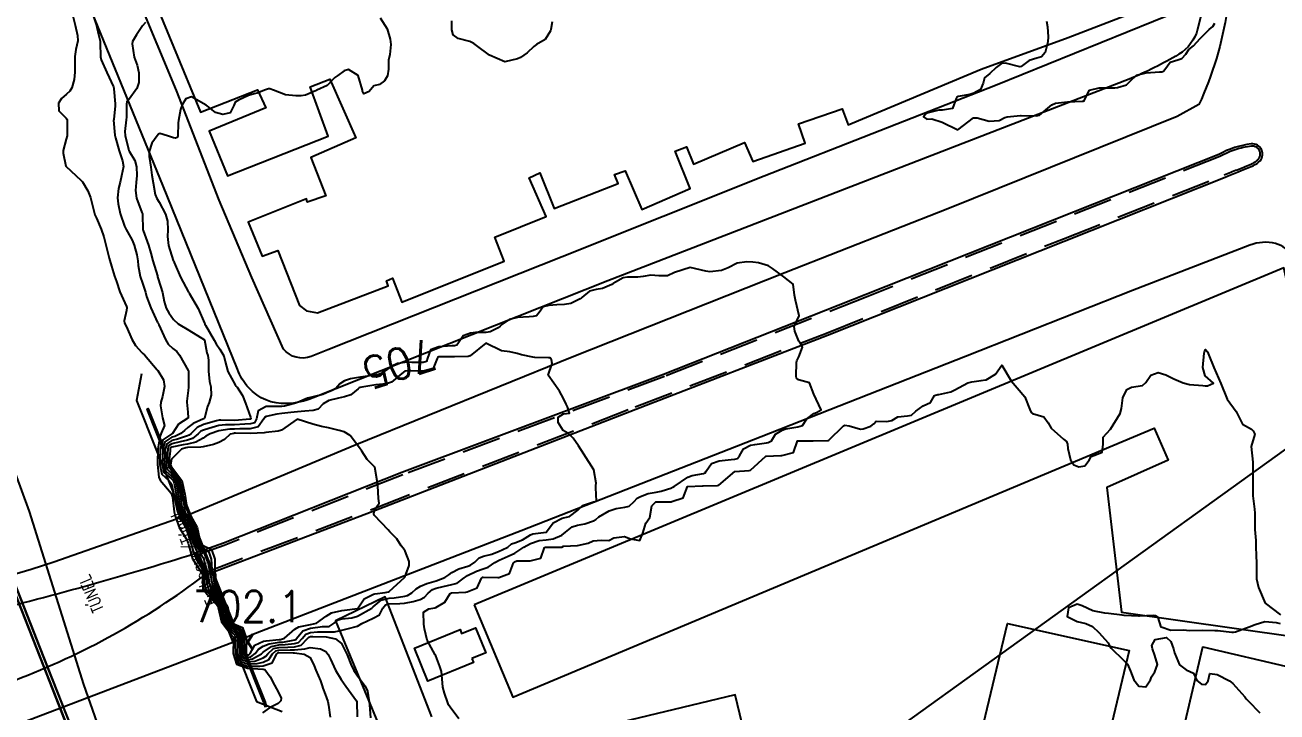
# Model space of a CAD drawing. Header units: metres. Extents: x 298520 to 308411, y 7433745 to 7450750.
# Drawn here: x 307582.1 to 307742.2, y 7434653.8 to 7434741.6 of the extents above; entities that cross this region are included whole.
import ezdxf
from ezdxf.enums import TextEntityAlignment as Align

# ---------------------------------------------------------------- set-up
doc = ezdxf.new("R2010")
doc.units = ezdxf.units.M
doc.header["$LTSCALE"] = 10
doc.linetypes.add('CONTINUO', pattern=[0])
doc.linetypes.add('DASHED', pattern=[0.75, 0.5, -0.25])
for name, color, linetype in [('Area Verde e Lazer', 94, 'Continuous'), ('BASE', 45, 'Continuous'), ('Canteiro', 45, 'DASHED'), ('Cotas', 45, 'Continuous'), ('Curvas de Nivel 1m', 11, 'Continuous'), ('Curvas de Nivel 5m', 15, 'Continuous'), ('Edificações', 30, 'Continuous'), ('ENVELOPAMENTO', 45, 'CONTINUO'), ('Linha Férrea', 251, 'TRACKS'), ('MURO', 30, 'Continuous'), ('Pontes e viadutos', 190, 'Continuous'), ('Pontos Cotados', 45, 'Continuous'), ('TEXTO', 45, 'Continuous'), ('Vias Primárias', 230, 'Continuous')]:
    doc.layers.add(name, color=color, linetype=linetype)
doc.styles.add('ROMANS', font='romans', dxfattribs={"height": 0.2})
doc.styles.add('Style-STANDARD', font='STANDARD.shx')
doc.linetypes.add('TRACKS', pattern='A,0.15,[130,ltypeshp.shx,S=0.25,R=0,X=0,Y=0],0.15', length=0.3)

# ---------------------------------------------------------------- blocks, each defined once
blk = doc.blocks.new('ELVTXT_72')
at = {"layer": 'Pontos Cotados', "linetype": 'Continuous', "style": 'Style-STANDARD'}
for s, height, p in [('702.1', 4, (0, 4)), ('x', 3, (0, 0))]:
    blk.add_text(s, height=height, dxfattribs=at).set_placement(p, align=Align.MIDDLE_CENTER)

msp = doc.modelspace()

# ---------------------------------------------------------------- linework, layer by layer
at = {"layer": 'Area Verde e Lazer'}
msp.add_lwpolyline([(307655.02, 7434651.68), (307662.31, 7434622.52), (307680.09, 7434626.36), (307672.93, 7434655.99)], close=True, dxfattribs=at)
at = {"layer": 'BASE', "linetype": 'CONTINUO'}
for points in [[(307589.87, 7434646.06, 710), (307589.85, 7434645.99, 709.34), (307584.08, 7434660.68, 709.67), (307574.81, 7434684.17, 709.72)], [(307575.24, 7434684.29, 710.03), (307575.25, 7434684.31, 709.72), (307584.5, 7434660.86, 709.66), (307590.3, 7434646.17, 709.34)], [(307612.87, 7434655.05, 709.4), (307612.74, 7434655.26, 709.42)]]:
    msp.add_polyline3d(points, dxfattribs=at)
msp.add_polyline3d([(307589.87, 7434646.06, 710), (307590.26, 7434646.22, 710), (307584.5, 7434660.83, 710.01), (307575.24, 7434684.29, 710.03), (307574.83, 7434684.16, 710.03), (307584.1, 7434660.67, 710.01)], close=True, dxfattribs=at)
at = {"layer": 'Canteiro'}
msp.add_lwpolyline([(307734.91, 7434724.76), (307689.67, 7434706.8), (307663.87, 7434696.65), (307630.41, 7434684.1), (307607.59, 7434675.09), (307604.33, 7434673.9), (307605.26, 7434671.68), (307626.63, 7434679.76), (307660.14, 7434692.78), (307684.6, 7434702.2), (307714.89, 7434714.25), (307735.45, 7434722.42, 0.001936), (307738.77, 7434723.75, 0.074487), (307739.69, 7434724.3, 0.751085), (307738.94, 7434726.08, 0.098607)], format="xyb", close=True, dxfattribs=at)
at = {"layer": 'Curvas de Nivel 1m', "flags": 128}
for points, elevation in [([(307588.19, 7434742.9), (307588.54, 7434741.54), (307588.84, 7434740.22), (307588.86, 7434739.54), (307588.62, 7434738.42), (307588.5, 7434737.54), (307588.5, 7434736.51), (307588.48, 7434735.54), (307588.39, 7434734.6), (307588.12, 7434733.54), (307587.87, 7434733.1), (307587.42, 7434732.72), (307586.79, 7434732.19), (307586.42, 7434731.56), (307586.44, 7434730.6), (307587.39, 7434729.65), (307587.47, 7434729.55), (307587.49, 7434729.45), (307587.51, 7434727.55), (307587.49, 7434727.42), (307587.36, 7434726.97), (307587.01, 7434725.55), (307586.99, 7434725.21), (307587.32, 7434723.55), (307589.3, 7434721.7), (307589.45, 7434721.53), (307590.16, 7434720.39), (307590.5, 7434719.51), (307590.93, 7434717.82), (307590.99, 7434717.5), (307591.04, 7434717.3), (307591.24, 7434716.88), (307591.84, 7434715.49), (307592.18, 7434714.52), (307592.44, 7434713.49), (307592.87, 7434711.79), (307592.96, 7434711.48), (307593.17, 7434710.74), (307593.57, 7434709.48), (307593.8, 7434708.81), (307594.25, 7434707.47), (307595.1, 7434705.6), (307595.14, 7434705.49), (307595.15, 7434705.46), (307595.1, 7434705.08), (307594.79, 7434703.75), (307594.84, 7434703.46), (307595.08, 7434702.99), (307595.78, 7434701.45), (307596.23, 7434700.63), (307597.04, 7434699.72), (307597.19, 7434699.59), (307597.39, 7434699.43), (307599, 7434697.53), (307599.09, 7434697.41), (307599.83, 7434696.23), (307599.97, 7434695.4), (307599.7, 7434694.12), (307599.49, 7434693.4), (307599.43, 7434692.93), (307599.69, 7434691.4), (307599.95, 7434690.42), (307599.54, 7434689.4), (307599.35, 7434688.96), (307599.11, 7434687.41), (307599.07, 7434685.61), (307599.06, 7434685.41), (307599.23, 7434683.79), (307599.42, 7434683.4), (307600.82, 7434681.77), (307600.94, 7434681.38), (307600.96, 7434681.23), (307601.19, 7434679.38), (307601.31, 7434678.85), (307601.85, 7434677.37), (307602.75, 7434675.87), (307602.97, 7434675.36), (307603.06, 7434675.04), (307603.54, 7434673.35), (307604.7, 7434671.64), (307604.8, 7434671.34), (307604.85, 7434669.51), (307604.92, 7434669.34), (307606.65, 7434667.5), (307606.78, 7434667.31), (307606.82, 7434667.13), (307607.24, 7434665.3), (307608.61, 7434663.54), (307608.73, 7434663.42), (307608.78, 7434663.29), (307608.77, 7434663.11), (307608.74, 7434661.29), (307609.18, 7434659.9), (307610.55, 7434659.39), (307612.54, 7434659.26), (307612.55, 7434659.26), (307612.78, 7434659.24), (307613.46, 7434658.31), (307614.03, 7434657.22), (307614.51, 7434656.28), (307614.86, 7434655.57), (307614.83, 7434655.22), (307614.5, 7434654.88), (307613.38, 7434654.34), (307612.49, 7434653.67)], 709), ([(307590.84, 7434742.8), (307591.27, 7434741.5), (307591.32, 7434741.29), (307591.52, 7434740.34), (307591.71, 7434739.5), (307591.74, 7434739.27), (307591.77, 7434737.5), (307591.86, 7434737.12), (307592.58, 7434735.49), (307593.44, 7434733.65), (307593.49, 7434733.48), (307593.49, 7434733.42), (307593.66, 7434731.48), (307593.66, 7434731.23), (307593.46, 7434729.48), (307593.45, 7434729.42), (307593.62, 7434727.48), (307593.67, 7434727.17), (307594.15, 7434725.47), (307594.6, 7434724.2), (307594.71, 7434723.47), (307594.47, 7434722.3), (307594.27, 7434721.47), (307594.09, 7434720.67), (307593.96, 7434719.47), (307594.01, 7434718.73), (307594.29, 7434717.47), (307594.85, 7434715.85), (307595.04, 7434715.46), (307595.22, 7434715.15), (307595.82, 7434714.06), (307596.06, 7434713.45), (307596.41, 7434712.22), (307596.53, 7434711.44), (307596.58, 7434710.86), (307596.85, 7434709.43), (307597.14, 7434708.58), (307597.51, 7434707.43), (307597.67, 7434706.88), (307598.19, 7434705.42), (307599.08, 7434703.55), (307599.13, 7434703.46), (307599.17, 7434703.41), (307599.24, 7434703.25), (307600.07, 7434701.39), (307600.44, 7434700.79), (307601.04, 7434700.24), (307601.53, 7434699.86), (307601.87, 7434699.37), (307603, 7434697.41), (307603.02, 7434697.36), (307603.03, 7434697.33), (307603.03, 7434695.36), (307603.03, 7434695.31), (307602.98, 7434694.88), (307602.82, 7434693.51), (307602.81, 7434693.36), (307602.94, 7434692.11), (307602.99, 7434691.36), (307602.96, 7434691.33), (307602.93, 7434691.32), (307601.74, 7434690.55), (307600.98, 7434689.38), (307600.94, 7434689.35), (307600.91, 7434689.34), (307599.75, 7434688.55), (307599.42, 7434687.4), (307599.37, 7434685.91), (307599.35, 7434685.4), (307599.62, 7434684.17), (307600.49, 7434683.39), (307600.84, 7434682.94), (307601.2, 7434681.38), (307601.26, 7434680.93), (307601.6, 7434679.37), (307602.51, 7434677.62), (307602.67, 7434677.36), (307602.76, 7434677.09), (307603.31, 7434675.35), (307603.59, 7434674.49), (307604.02, 7434673.35), (307604.71, 7434672.19), (307605, 7434671.34), (307605.13, 7434669.78), (307605.3, 7434669.33), (307606.65, 7434667.78), (307606.98, 7434667.31), (307607.08, 7434666.86), (307607.44, 7434665.3), (307608.61, 7434663.9), (307608.93, 7434663.61), (307609.04, 7434663.28), (307609.04, 7434662.84), (307609.02, 7434661.28), (307609.39, 7434660.1), (307610.56, 7434659.67), (307612.14, 7434659.66), (307612.56, 7434659.68), (307613.72, 7434660.07), (307614.32, 7434661.22), (307614.44, 7434661.36), (307614.58, 7434661.39), (307616.4, 7434661.37), (307616.58, 7434661.36), (307617.83, 7434661.18), (307618.57, 7434660.76), (307619.08, 7434659.68), (307619.31, 7434659.16), (307619.9, 7434657.78), (307620.13, 7434657.15), (307620.22, 7434656.85), (307620.51, 7434656.07), (307620.85, 7434655.14), (307620.94, 7434654.69), (307621.14, 7434653.13)], 708), ([(307597.54, 7434741.89), (307597.15, 7434741.44), (307596.37, 7434740.29), (307595.85, 7434739.46), (307595.8, 7434739.17), (307596.08, 7434737.45), (307596.45, 7434736.43), (307596.68, 7434735.44), (307596.66, 7434734.22), (307596.43, 7434733.45), (307595.42, 7434732.09), (307595.15, 7434731.73), (307595.09, 7434731.46), (307595.09, 7434729.77), (307595.07, 7434729.46), (307594.89, 7434727.95), (307594.92, 7434727.46), (307595.35, 7434725.69), (307595.4, 7434725.52), (307595.44, 7434725.46), (307596.16, 7434724.27), (307596.37, 7434723.44), (307596.41, 7434722.34), (307596.34, 7434721.44), (307596.25, 7434720.41), (307596.39, 7434719.44), (307597.06, 7434717.62), (307597.13, 7434717.43), (307597.14, 7434717.33), (307597.19, 7434715.43), (307597.19, 7434715.4), (307597.22, 7434715.33), (307597.9, 7434713.42), (307598.19, 7434712.42), (307598.47, 7434711.42), (307599.04, 7434709.53), (307599.07, 7434709.41), (307599.15, 7434709.15), (307599.71, 7434707.4), (307599.93, 7434706.22), (307600.18, 7434705.39), (307600.52, 7434704.81), (307601.09, 7434703.96), (307601.72, 7434703.37), (307603.07, 7434702.59), (307605.05, 7434701.34), (307605.38, 7434699.68), (307605.48, 7434699.33), (307605.59, 7434698.76), (307605.58, 7434697.33), (307605.7, 7434696.04), (307605.87, 7434695.33), (307605.94, 7434694.29), (307605.68, 7434693.33), (307605.47, 7434692.81), (307605.08, 7434691.34), (307604.93, 7434691.26), (307603.61, 7434690.66), (307602.92, 7434690.16), (307602.51, 7434689.77), (307602.03, 7434689.37), (307601.27, 7434689.01), (307600.91, 7434688.9), (307599.99, 7434688.3), (307599.74, 7434687.4), (307599.69, 7434686.21), (307599.64, 7434685.4), (307599.86, 7434684.4), (307600.85, 7434683.6), (307601.06, 7434683.38), (307601.17, 7434683.05), (307601.47, 7434681.37), (307601.56, 7434680.62), (307601.85, 7434679.37), (307602.77, 7434677.76), (307603.01, 7434677.36), (307603.12, 7434677), (307603.6, 7434675.35), (307604.29, 7434673.79), (307604.5, 7434673.34), (307604.72, 7434672.89), (307605.25, 7434671.33), (307605.4, 7434670.05), (307605.64, 7434669.33), (307606.65, 7434668.06), (307607.18, 7434667.3), (307607.34, 7434666.6), (307607.64, 7434665.3), (307608.61, 7434664.22), (307609.14, 7434663.81), (307609.31, 7434663.28), (307609.31, 7434662.56), (307609.29, 7434661.28), (307609.6, 7434660.31), (307610.56, 7434659.95), (307611.8, 7434660.01), (307612.56, 7434660.16), (307613.31, 7434660.49), (307613.78, 7434661.23), (307614.18, 7434661.63), (307614.58, 7434661.71), (307616.04, 7434661.73), (307616.58, 7434661.74), (307617.88, 7434661.88), (307618.59, 7434662.05), (307619.88, 7434661.86), (307620.58, 7434661.54), (307620.89, 7434661.14), (307621.17, 7434660.53), (307621.83, 7434659.13), (307622.54, 7434657.95), (307623.13, 7434657.11), (307624.5, 7434655.24), (307624.55, 7434655.15), (307624.56, 7434655.1), (307624.58, 7434653.19)], 707), ([(307627.55, 7434742.49), (307628.43, 7434741.06), (307628.82, 7434739.76), (307628.9, 7434739.06), (307628.77, 7434737.78), (307628.6, 7434737.06), (307628.61, 7434735.92), (307628.45, 7434735.06), (307628.08, 7434734.44), (307627.45, 7434733.96), (307626.74, 7434733.78), (307626.13, 7434733.09), (307625.43, 7434732.77), (307625.29, 7434733.1), (307625.27, 7434733.26), (307624.71, 7434735.11), (307623.47, 7434735.87), (307622.91, 7434735.69), (307622.13, 7434735.13), (307621.73, 7434734.87), (307621.45, 7434734.54), (307620.74, 7434733.85), (307619.43, 7434733.25), (307619.37, 7434733.23), (307619.25, 7434733.17), (307618, 7434732.61), (307617.43, 7434732.53), (307616.74, 7434732.51), (307615.43, 7434732.63), (307613.87, 7434733.24), (307613.44, 7434733.41), (307613.26, 7434733.41), (307612.74, 7434733.25), (307611.82, 7434732.86), (307611.43, 7434732.77), (307610.69, 7434732.54), (307609.42, 7434731.97), (307609, 7434731.71), (307608.82, 7434731.3), (307608.35, 7434730.36), (307607.4, 7434730.13), (307606.47, 7434730.39), (307605.41, 7434731.22), (307605.29, 7434731.34), (307603.42, 7434732.37), (307602.67, 7434732.12), (307602.22, 7434731.37), (307602, 7434730.78), (307601.73, 7434729.38), (307601.71, 7434729.05), (307601.64, 7434727.38), (307601.56, 7434727.18), (307601.36, 7434727.11), (307601.12, 7434727.15), (307600.34, 7434727.4), (307599.37, 7434727.7), (307599.17, 7434727.61), (307599.01, 7434727.41), (307598.33, 7434726.45), (307597.99, 7434725.42), (307597.99, 7434724.77), (307598.2, 7434723.42), (307598.35, 7434722.38), (307598.5, 7434721.42), (307598.78, 7434719.91), (307598.97, 7434719.41), (307599.27, 7434718.95), (307600.1, 7434717.4), (307600.33, 7434716.49), (307600.37, 7434715.39), (307600.35, 7434714.53), (307600.48, 7434713.39), (307601.08, 7434711.47), (307601.11, 7434711.38), (307601.13, 7434711.34), (307601.17, 7434711.23), (307602.02, 7434709.37), (307603.03, 7434707.45), (307603.09, 7434707.36), (307603.12, 7434707.31), (307604.28, 7434705.35), (307605.08, 7434703.48), (307605.12, 7434703.38), (307605.13, 7434703.34), (307605.19, 7434703.23), (307606.32, 7434701.32), (307606.58, 7434700.85), (307607.04, 7434700.16), (307607.54, 7434699.3), (307607.73, 7434698.59), (307608.05, 7434697.3), (307608.99, 7434695.61), (307609.13, 7434695.43), (307609.25, 7434695.29), (307609.92, 7434694.23), (307610.3, 7434693.27), (307610.94, 7434691.47), (307610.99, 7434691.26), (307610.97, 7434691.22), (307610.93, 7434691.21), (307610.88, 7434691.21), (307608.93, 7434691.02), (307607.14, 7434691.1), (307606.93, 7434691.09), (307606.62, 7434691), (307604.92, 7434690.52), (307604.13, 7434690.14), (307603.35, 7434689.36), (307603.11, 7434689.16), (307602.91, 7434689.08), (307601.61, 7434688.66), (307600.9, 7434688.47), (307600.24, 7434688.04), (307600.05, 7434687.39), (307600, 7434686.52), (307599.91, 7434685.39), (307600.08, 7434684.62), (307600.85, 7434683.92), (307601.34, 7434683.38), (307601.55, 7434682.66), (307601.74, 7434681.37), (307601.87, 7434680.3), (307602.09, 7434679.37), (307602.78, 7434678.18), (307603.28, 7434677.35), (307603.49, 7434676.62), (307603.86, 7434675.35), (307604.73, 7434673.76), (307604.91, 7434673.53), (307604.97, 7434673.34), (307605.04, 7434673.01), (307605.54, 7434671.33), (307605.68, 7434670.32), (307605.95, 7434669.32), (307606.66, 7434668.35), (307607.39, 7434667.3), (307607.61, 7434666.33), (307607.85, 7434665.3), (307608.62, 7434664.51), (307609.34, 7434664.01), (307609.58, 7434663.28), (307609.58, 7434662.29), (307609.57, 7434661.28), (307609.81, 7434660.51), (307610.56, 7434660.23), (307611.5, 7434660.31), (307612.57, 7434660.71), (307612.9, 7434660.91), (307613.17, 7434661.23), (307613.91, 7434661.9), (307614.59, 7434662.04), (307615.71, 7434662.08), (307616.59, 7434662.13), (307617.44, 7434662.33), (307618.24, 7434663.17), (307618.41, 7434663.37), (307618.61, 7434663.44), (307618.91, 7434663.46), (307620.61, 7434663.41), (307621.83, 7434663.13), (307622.59, 7434662.54), (307623.29, 7434661.11), (307623.77, 7434659.89), (307624.17, 7434659.1), (307624.54, 7434658.55), (307625.61, 7434657.08), (307625.89, 7434656.46), (307626.13, 7434655.08), (307626.15, 7434654.73), (307626.3, 7434653.07)], 706), ([(307649.54, 7434741.99), (307649.35, 7434740.99), (307649.3, 7434740.81), (307648.61, 7434739.73), (307647.52, 7434739.08), (307647.18, 7434738.84), (307646.34, 7434738.01), (307645.49, 7434737.42), (307645.1, 7434737.25), (307643.48, 7434736.88), (307641.5, 7434737.71), (307639.83, 7434738.93), (307639.67, 7434739.08), (307639.52, 7434739.2), (307639.01, 7434739.45), (307637.52, 7434739.85), (307636.87, 7434740.3), (307636.71, 7434740.96), (307636.69, 7434742.11)], 706), ([(307637.58, 7434652.94), (307636.5, 7434654.43), (307636.27, 7434654.72), (307636.18, 7434654.95), (307635.77, 7434656.22), (307635.54, 7434656.96), (307635.47, 7434658.03), (307635.37, 7434658.97), (307635.18, 7434659.59), (307634.64, 7434660.98), (307634.57, 7434661.09), (307633.54, 7434662.99), (307633.19, 7434664.42), (307633.12, 7434665), (307633.06, 7434666.57), (307633.77, 7434666.99), (307634.51, 7434667.12), (307634.65, 7434667.15), (307635.81, 7434667.81), (307636.47, 7434668.95), (307636.67, 7434669.01), (307638.49, 7434669.12), (307638.67, 7434669.13), (307639.95, 7434669.64), (307640.49, 7434670.91), (307640.6, 7434671.01), (307640.69, 7434671.03), (307642.58, 7434671), (307642.69, 7434670.99), (307644.08, 7434671.48), (307644.56, 7434672.86), (307644.65, 7434672.94), (307644.72, 7434672.98), (307644.99, 7434673.12), (307646.73, 7434673.13), (307648.08, 7434673.47), (307648.56, 7434674.81), (307648.69, 7434674.87), (307648.74, 7434674.87), (307650.69, 7434674.84), (307650.74, 7434674.86), (307650.95, 7434674.99), (307652.75, 7434675.07), (307654.14, 7434675.36), (307654.75, 7434675.67), (307655.79, 7434675.77), (307656.75, 7434675.69), (307657.4, 7434676.06), (307658.76, 7434676.23), (307659.53, 7434675.91), (307660.75, 7434675.7), (307661.1, 7434676.66), (307661.51, 7434677.93), (307662.03, 7434678.65), (307662.28, 7434680.12), (307662.76, 7434680.64), (307662.79, 7434680.66), (307662.81, 7434680.66), (307664.77, 7434680.66), (307664.81, 7434680.67), (307666.28, 7434681.14), (307666.83, 7434682.59), (307668.73, 7434682.68), (307668.84, 7434682.68), (307670.67, 7434682.73), (307670.85, 7434682.77), (307672.86, 7434684.52), (307674.73, 7434684.64), (307674.86, 7434684.69), (307676.84, 7434686.47), (307676.87, 7434686.48), (307678.77, 7434686.57), (307678.88, 7434686.57), (307680.36, 7434686.97), (307680.89, 7434688.43), (307680.93, 7434688.45), (307682.91, 7434688.44), (307684.8, 7434688.49), (307684.91, 7434688.54), (307686.78, 7434690.35), (307686.87, 7434690.42), (307686.93, 7434690.43), (307687.5, 7434690.34), (307688.93, 7434689.92), (307689.3, 7434689.96), (307690.28, 7434690.32), (307690.64, 7434690.61), (307690.94, 7434690.94), (307692.32, 7434690.91), (307692.94, 7434691.05), (307693.71, 7434691.51), (307694.95, 7434691.64), (307695.47, 7434691.74), (307696.02, 7434692.24), (307696.97, 7434692.93), (307697.88, 7434693.32), (307698.42, 7434694.22), (307698.85, 7434694.34), (307698.98, 7434694.36), (307700.5, 7434694.68), (307700.99, 7434694.94), (307702.66, 7434695.83), (307703, 7434695.92), (307703.2, 7434695.96), (307704.36, 7434696.15), (307704.92, 7434696.22), (307705, 7434696.24), (307706.2, 7434696.94), (307707.03, 7434698.11), (307708.21, 7434696.1), (307708.99, 7434695.23), (307709.95, 7434694.08), (307710.61, 7434692.43), (307710.78, 7434692.07), (307710.95, 7434691.93), (307712.39, 7434691.49), (307712.94, 7434690.76), (307713.34, 7434690.04), (307714.92, 7434688.66), (307715.27, 7434688.37), (307715.4, 7434688.01), (307715.45, 7434687.47), (307715.78, 7434686.01), (307716.24, 7434685.37), (307716.87, 7434685.12), (307717.62, 7434685.24), (307718.18, 7434685.98), (307718.42, 7434686.44), (307718.89, 7434686.62), (307719.86, 7434687), (307719.96, 7434687.96), (307719.97, 7434688.91), (307720.93, 7434689.95), (307722.15, 7434691.93), (307722.31, 7434692.58), (307722.47, 7434693.93), (307722.99, 7434695.01), (307723.6, 7434695.31), (307725, 7434695.49), (307725.44, 7434695.89), (307726.06, 7434696.84), (307727.02, 7434697.18), (307728, 7434696.88), (307729.01, 7434696.37), (307730.21, 7434695.84), (307731, 7434695.63), (307732.72, 7434695.52), (307733, 7434695.48), (307733.33, 7434695.46), (307734.09, 7434695.79), (307733.02, 7434696.75), (307732.72, 7434697.8), (307732.87, 7434699.62), (307732.91, 7434699.8), (307733.06, 7434700.13), (307733.31, 7434699.8), (307733.47, 7434699.38), (307734.14, 7434697.79), (307735, 7434695.78), (307735.83, 7434693.77), (307736.96, 7434692.18), (307737.21, 7434691.76), (307737.78, 7434690.58), (307738.93, 7434689.91), (307739.14, 7434689.73), (307739.36, 7434689.29), (307738.91, 7434687.73), (307739.12, 7434685.73), (307739.13, 7434685.48), (307739.13, 7434683.73), (307739.13, 7434683.46), (307739.12, 7434681.73), (307739.13, 7434681.42), (307739.31, 7434679.72), (307739.35, 7434679.18), (307739.36, 7434677.72), (307739.38, 7434677.13), (307739.48, 7434675.72), (307739.51, 7434674.97), (307739.52, 7434673.72), (307739.56, 7434672.9), (307739.58, 7434671.72), (307739.6, 7434670.83), (307739.83, 7434669.72), (307740.67, 7434667.71), (307742.65, 7434666.2)], 706), ([(307742.64, 7434665.08), (307742.13, 7434665.18), (307740.64, 7434665.32), (307739.43, 7434664.92), (307738.63, 7434664.62), (307736.88, 7434664.01), (307736.62, 7434663.96), (307736.41, 7434663.97), (307734.63, 7434664.16), (307734.24, 7434664.17), (307732.63, 7434664.2), (307730.97, 7434664.17), (307730.63, 7434664.2), (307730.22, 7434664.25), (307728.63, 7434664.2), (307727.4, 7434664.64), (307726.99, 7434665.87), (307726.65, 7434666.09), (307726.42, 7434666.11), (307724.64, 7434666.04), (307724.51, 7434666.04), (307722.65, 7434666.12), (307722.42, 7434666.15), (307720.65, 7434666.4), (307720.17, 7434666.43), (307718.65, 7434666.72), (307717.29, 7434667.35), (307716.67, 7434667.56), (307715.56, 7434667.11), (307715.38, 7434666.01), (307716.64, 7434665.35), (307717.77, 7434665.12), (307718.63, 7434664.7), (307719.42, 7434663.96), (307720.61, 7434662.65), (307720.84, 7434662.18), (307721, 7434661.94), (307722.58, 7434660.44), (307723.1, 7434659.91), (307723.46, 7434659.01), (307723.9, 7434657.91), (307724.54, 7434657.1), (307725.41, 7434657.02), (307726.01, 7434657.89), (307726.15, 7434658.29), (307726.56, 7434658.95), (307726.91, 7434659.87), (307726.59, 7434661), (307726.27, 7434661.88), (307726.2, 7434662.29), (307726.61, 7434663.06), (307728.06, 7434663.3), (307728.61, 7434662.81), (307728.95, 7434661.85), (307729.1, 7434661.34), (307729.72, 7434659.84), (307730.57, 7434659.2), (307731.52, 7434658.77), (307731.93, 7434657.81), (307732.55, 7434657.34), (307733.05, 7434657.29), (307733.42, 7434657.79), (307733.63, 7434658.72), (307734.56, 7434658.58), (307736.13, 7434657.76), (307736.55, 7434657.45), (307738.08, 7434655.74), (307738.27, 7434655.48), (307738.52, 7434655.22), (307740.01, 7434653.71)], 706)]:
    msp.add_lwpolyline(points, dxfattribs=dict(at, elevation=elevation))
for points, elevation in [([(307645.62, 7434699.43), (307645.04, 7434699.61), (307644.1, 7434699.81), (307643.04, 7434699.95), (307641.05, 7434700.9), (307639.04, 7434699.28), (307638.77, 7434699.2), (307637.03, 7434699.16), (307635.25, 7434699.19), (307635.03, 7434699.18), (307634.89, 7434699.13), (307634.83, 7434698.98), (307634.3, 7434697.7), (307633.01, 7434697.35), (307632.65, 7434697.36), (307631.01, 7434697.4), (307630.69, 7434697.34), (307630.3, 7434697.03), (307628.99, 7434695.95), (307628.32, 7434695.73), (307626.99, 7434695.61), (307625.18, 7434695.29), (307624.98, 7434695.26), (307624.86, 7434695.23), (307624.71, 7434695.1), (307623.79, 7434694.3), (307622.97, 7434694.05), (307622.19, 7434693.91), (307620.97, 7434693.59), (307620.26, 7434693.15), (307619.61, 7434692.5), (307618.95, 7434692.31), (307617.89, 7434692.24), (307616.95, 7434692.16), (307616.1, 7434692.05), (307614.94, 7434691.92), (307614.32, 7434691.85), (307612.94, 7434691.56), (307612.74, 7434691.44), (307612.66, 7434691.24), (307611.93, 7434690.24), (307610.92, 7434689.99), (307609.6, 7434689.96), (307608.92, 7434689.94), (307608.3, 7434689.92), (307606.92, 7434689.73), (307605.78, 7434689.33), (307605.23, 7434689.02), (307604.9, 7434688.79), (307603.97, 7434688.27), (307602.89, 7434688.03), (307602.32, 7434687.93), (307600.89, 7434687.64), (307600.73, 7434687.54), (307600.68, 7434687.38), (307600.66, 7434687.17), (307600.45, 7434685.39), (307600.52, 7434685.04), (307600.86, 7434684.68), (307601.89, 7434683.37), (307602.24, 7434681.95), (307602.3, 7434681.37), (307602.5, 7434679.66), (307602.57, 7434679.36), (307602.79, 7434679), (307603.83, 7434677.35), (307604.18, 7434675.92), (307604.33, 7434675.34), (307604.74, 7434674.81), (307605.61, 7434674.21), (307605.9, 7434673.32), (307606, 7434672.02), (307606.15, 7434671.32), (307606.22, 7434670.85), (307606.44, 7434669.31), (307606.67, 7434668.93), (307607.79, 7434667.3), (307608.13, 7434665.79), (307608.25, 7434665.29), (307608.62, 7434664.98), (307609.74, 7434664.4), (307610.11, 7434663.27), (307610.12, 7434661.73), (307610.12, 7434661.27), (307610.23, 7434660.92), (307610.57, 7434660.8), (307610.98, 7434660.84), (307611.54, 7434661.25), (307611.99, 7434661.84), (307612.59, 7434662.22), (307613.32, 7434662.51), (307614.6, 7434662.7), (307615.07, 7434662.74), (307616.6, 7434663.02), (307616.73, 7434663.06), (307616.85, 7434663.19), (307617.64, 7434664.15), (307618.62, 7434664.49), (307620.17, 7434664.7), (307620.62, 7434664.71), (307621.02, 7434664.73), (307621.65, 7434665.13), (307622.18, 7434665.57), (307622.63, 7434665.71), (307623.9, 7434665.84), (307624.63, 7434666.05), (307626.46, 7434667.07), (307626.57, 7434667.15), (307626.65, 7434667.23), (307627.65, 7434668.07), (307628.66, 7434668.32), (307629.33, 7434668.38), (307630.67, 7434668.58), (307631.01, 7434668.67), (307631.56, 7434669.01), (307632.15, 7434669.53), (307632.68, 7434669.86), (307633.48, 7434670.2), (307634.69, 7434670.55), (307635.8, 7434670.96), (307636.33, 7434671.32), (307636.7, 7434671.6), (307637.58, 7434672.07), (307638.72, 7434672.43), (307639.08, 7434672.56), (307639.62, 7434672.92), (307640.17, 7434673.48), (307640.73, 7434673.71), (307641.79, 7434673.95), (307642.74, 7434674.35), (307643.11, 7434674.51), (307643.86, 7434674.87), (307644.34, 7434675.27), (307644.75, 7434675.43), (307645.71, 7434675.8), (307646.76, 7434676.43), (307647.04, 7434676.54), (307648.76, 7434676.79), (307648.78, 7434676.79), (307648.8, 7434676.81), (307649.63, 7434677.95), (307650.79, 7434678.56), (307650.97, 7434678.6), (307651.73, 7434678.78), (307652.8, 7434679.6), (307653.39, 7434680.17), (307654.81, 7434680.63), (307655.18, 7434680.73), (307655.12, 7434682.45), (307655.11, 7434682.74), (307655.14, 7434683.03), (307654.86, 7434684.74), (307653.57, 7434686.75), (307652.9, 7434687.79), (307652.21, 7434688.77), (307651.54, 7434689.4), (307650.92, 7434689.75), (307650.3, 7434690.8), (307650.29, 7434691.45), (307650.95, 7434691.89), (307651.75, 7434691.98), (307651.48, 7434692.78), (307651.3, 7434693.12), (307650.97, 7434693.84), (307650.45, 7434694.8), (307649, 7434696.81), (307649.51, 7434698.32), (307649.42, 7434698.81), (307649.25, 7434699.03), (307649.04, 7434699.06), (307647.29, 7434699.08), (307647.04, 7434699.12)], 704), ([(307623.68, 7434689.11), (307622.92, 7434689.57), (307622.28, 7434689.76), (307620.92, 7434690.09), (307620.03, 7434690.26), (307618.93, 7434690.56), (307616.93, 7434691.19), (307614.92, 7434689.82), (307614.47, 7434689.67), (307612.92, 7434689.49), (307612.69, 7434689.47), (307610.91, 7434689.38), (307609.03, 7434689.4), (307608.91, 7434689.4), (307608.81, 7434689.39), (307608.36, 7434689.3), (307607.61, 7434688.6), (307606.9, 7434688.22), (307606.24, 7434687.97), (307604.89, 7434687.69), (307604.58, 7434687.65), (307602.89, 7434687.57), (307602.7, 7434687.55), (307602.14, 7434687.37), (307601.5, 7434686.75), (307600.87, 7434686.1), (307600.71, 7434685.38), (307600.74, 7434685.26), (307600.86, 7434685.12), (307602.16, 7434683.37), (307602.56, 7434681.62), (307602.58, 7434681.36), (307602.8, 7434679.94), (307602.94, 7434679.36), (307603.32, 7434678.82), (307604.12, 7434677.35), (307604.5, 7434675.59), (307604.56, 7434675.34), (307604.74, 7434675.14), (307605.97, 7434674.56), (307606.37, 7434673.32), (307606.4, 7434671.61), (307606.46, 7434671.31), (307606.49, 7434671.11), (307606.63, 7434669.31), (307606.67, 7434669.23), (307608, 7434667.3), (307608.4, 7434665.52), (307608.45, 7434665.29), (307608.62, 7434665.16), (307609.94, 7434664.6), (307610.38, 7434663.26), (307610.39, 7434661.44), (307610.39, 7434661.26), (307610.44, 7434661.13), (307610.57, 7434661.08), (307610.73, 7434661.1), (307610.92, 7434661.26), (307611.51, 7434662.33), (307612.6, 7434662.83), (307612.94, 7434662.89), (307614.6, 7434663.04), (307614.77, 7434663.05), (307615.29, 7434663.21), (307616.61, 7434664.36), (307617.13, 7434664.68), (307618.62, 7434664.99), (307619.4, 7434665.16), (307620.63, 7434666.03), (307621.3, 7434666.47), (307622.64, 7434666.75), (307622.97, 7434666.79), (307624.64, 7434667.04), (307624.73, 7434667.1), (307625.48, 7434668.27), (307626.67, 7434668.85), (307626.86, 7434668.88), (307628.17, 7434669.06), (307628.6, 7434669.13), (307628.67, 7434669.2), (307630.69, 7434671.02), (307631.22, 7434672.51), (307631.24, 7434673.01), (307630.74, 7434674.35), (307630.45, 7434674.74), (307630.22, 7434675.03), (307629.64, 7434675.92), (307628.76, 7434676.83), (307628.55, 7434677.05), (307626.79, 7434678.92), (307626.71, 7434679.07), (307626.8, 7434679.64), (307627.4, 7434680.47), (307627.31, 7434681.07), (307627.22, 7434682.68), (307627.21, 7434683.07), (307626.86, 7434685.07), (307625.86, 7434686.07), (307625.18, 7434687.1), (307624.89, 7434687.55)], 703)]:
    msp.add_lwpolyline(points, close=True, dxfattribs=dict(at, elevation=elevation))
at = {"layer": 'Curvas de Nivel 5m', "elevation": 705, "flags": 128}
msp.add_lwpolyline([(307712.73, 7434742.05), (307712.84, 7434741.34), (307712.93, 7434740.05), (307712.9, 7434739.42), (307712.54, 7434738.05), (307712.08, 7434737.49), (307711.5, 7434737.31), (307710.53, 7434737.05), (307709.49, 7434736.26), (307709.34, 7434736.24), (307707.49, 7434736.71), (307706.96, 7434736.65), (307706.31, 7434736.13), (307705.48, 7434735.39), (307704.82, 7434734.8), (307704.62, 7434734.15), (307704.28, 7434733.32), (307703.44, 7434732.84), (307702.91, 7434732.7), (307701.44, 7434732.42), (307701.27, 7434732.36), (307701.16, 7434732.19), (307700.73, 7434730.88), (307699.42, 7434730.7), (307698.96, 7434730.68), (307697.41, 7434730.3), (307697.29, 7434730.23), (307697, 7434729.83), (307697.41, 7434729.53), (307698.05, 7434729.58), (307699.4, 7434729.17), (307701.39, 7434728.19), (307703.41, 7434729.69), (307703.87, 7434729.69), (307705.4, 7434729.27), (307706.66, 7434729.37), (307707.41, 7434729.75), (307707.68, 7434729.84), (307709.41, 7434730.01), (307709.49, 7434730.01), (307711.41, 7434729.98), (307711.82, 7434730.06), (307713.43, 7434731.36), (307713.89, 7434731.57), (307715.43, 7434731.74), (307717.28, 7434731.84), (307717.43, 7434731.85), (307717.53, 7434731.89), (307717.58, 7434731.99), (307718.22, 7434733.22), (307719.46, 7434733.53), (307719.9, 7434733.53), (307721.46, 7434733.55), (307721.82, 7434733.58), (307722.94, 7434733.93), (307723.47, 7434734.42), (307724.24, 7434735.15), (307725.48, 7434735.46), (307727.18, 7434735.58), (307727.48, 7434735.6), (307727.69, 7434735.66), (307727.85, 7434735.87), (307728.55, 7434736.8), (307729.5, 7434737.11), (307730.05, 7434737.29), (307730.56, 7434737.84), (307730.92, 7434738.43), (307731.52, 7434738.92), (307732.39, 7434739.82), (307733.54, 7434740.99), (307733.99, 7434741.36), (307734.24, 7434741.79)], dxfattribs=at)
msp.add_lwpolyline([(307675.89, 7434711.2), (307675.18, 7434711.25), (307674.4, 7434711.29), (307673.18, 7434711.14), (307672.02, 7434710.54), (307671.17, 7434710.22), (307669.69, 7434710.05), (307669.17, 7434710.11), (307667.17, 7434710.59), (307665.17, 7434709.94), (307664.26, 7434709.53), (307663.16, 7434709.54), (307662.12, 7434709.61), (307661.16, 7434709.45), (307660.47, 7434709.37), (307659.16, 7434709.36), (307658.58, 7434709.27), (307657.61, 7434708.71), (307657.34, 7434708.52), (307657.15, 7434708.41), (307655.97, 7434707.9), (307655.14, 7434707.78), (307654.3, 7434707.58), (307653.31, 7434706.76), (307653.22, 7434706.66), (307653.12, 7434706.59), (307651.89, 7434706), (307651.11, 7434705.87), (307650.11, 7434705.8), (307649.11, 7434705.75), (307648.38, 7434705.55), (307647.88, 7434704.82), (307647.53, 7434704.4), (307647.1, 7434704.31), (307646.56, 7434704.3), (307645.1, 7434704.19), (307644.03, 7434703.94), (307643.09, 7434703.31), (307642.87, 7434703.1), (307642.63, 7434702.88), (307641.61, 7434702.36), (307641.07, 7434702.29), (307639.72, 7434702.27), (307639.07, 7434702.21), (307638.15, 7434701.85), (307637.56, 7434700.94), (307637.34, 7434700.65), (307637.05, 7434700.59), (307636.68, 7434700.58), (307635.05, 7434700.47), (307633.97, 7434700.06), (307633.6, 7434698.99), (307633.44, 7434698.58), (307633.02, 7434698.46), (307631.58, 7434698.46), (307631.02, 7434698.47), (307629.73, 7434698.33), (307629.02, 7434697.99), (307628.45, 7434697.61), (307627.66, 7434697.06), (307627.18, 7434696.89), (307627, 7434696.86), (307626.75, 7434696.82), (307625, 7434696.59), (307623.74, 7434696.36), (307622.99, 7434696.09), (307622.37, 7434695.74), (307621.84, 7434695.13), (307621.29, 7434694.83), (307620.98, 7434694.7), (307620.19, 7434694.37), (307618.97, 7434694.07), (307618.24, 7434693.91), (307616.96, 7434693.35), (307616.56, 7434693.2), (307615.31, 7434692.86), (307614.96, 7434692.83), (307613.35, 7434692.84), (307612.96, 7434692.82), (307611.91, 7434692.29), (307611.72, 7434691.25), (307611.45, 7434690.73), (307610.93, 7434690.6), (307610.22, 7434690.56), (307608.92, 7434690.48), (307607.74, 7434690.48), (307606.92, 7434690.4), (307605.61, 7434690.02), (307604.92, 7434689.81), (307604.6, 7434689.66), (307604.28, 7434689.35), (307603.53, 7434688.73), (307602.9, 7434688.53), (307601.96, 7434688.3), (307600.89, 7434688.05), (307600.48, 7434687.8), (307600.36, 7434687.39), (307600.33, 7434686.84), (307600.18, 7434685.39), (307600.3, 7434684.83), (307600.85, 7434684.28), (307601.62, 7434683.37), (307601.9, 7434682.3), (307602.02, 7434681.37), (307602.18, 7434679.99), (307602.33, 7434679.36), (307602.78, 7434678.6), (307603.55, 7434677.35), (307603.84, 7434676.26), (307604.09, 7434675.35), (307604.73, 7434674.36), (307605.26, 7434673.87), (307605.44, 7434673.33), (307605.56, 7434672.48), (307605.84, 7434671.32), (307605.95, 7434670.59), (307606.21, 7434669.32), (307606.66, 7434668.64), (307607.59, 7434667.3), (307607.87, 7434666.06), (307608.05, 7434665.3), (307608.62, 7434664.76), (307609.54, 7434664.2), (307609.84, 7434663.27), (307609.85, 7434662.01), (307609.84, 7434661.27), (307610.02, 7434660.72), (307610.57, 7434660.51), (307611.22, 7434660.6), (307612.36, 7434661.24), (307612.48, 7434661.34), (307612.58, 7434661.44), (307613.64, 7434662.17), (307614.59, 7434662.37), (307615.38, 7434662.42), (307616.59, 7434662.56), (307617.09, 7434662.69), (307617.54, 7434663.18), (307618.02, 7434663.76), (307618.61, 7434663.97), (307619.52, 7434664.06), (307620.61, 7434664.06), (307621.69, 7434664.05), (307622.61, 7434664.27), (307623.3, 7434664.43), (307624.62, 7434664.76), (307625.18, 7434665.09), (307626.63, 7434665.8), (307627.46, 7434666.23), (307627.87, 7434667.06), (307628.21, 7434667.49), (307628.65, 7434667.6), (307630.04, 7434667.64), (307630.65, 7434667.69), (307631.76, 7434667.9), (307632.66, 7434668.19), (307633.2, 7434668.46), (307633.67, 7434668.99), (307634.22, 7434669.44), (307634.68, 7434669.61), (307635.57, 7434669.85), (307636.68, 7434670.08), (307637.36, 7434670.27), (307638.26, 7434670.93), (307638.51, 7434671.12), (307638.7, 7434671.22), (307639.85, 7434671.78), (307640.71, 7434672.09), (307641.32, 7434672.29), (307642.21, 7434672.89), (307642.73, 7434673.2), (307643.89, 7434673.71), (307644.74, 7434674.11), (307645.88, 7434674.84), (307646.75, 7434675.34), (307647.88, 7434675.69), (307648.75, 7434675.8), (307649.64, 7434675.92), (307650.76, 7434676.4), (307651.23, 7434676.78), (307652.07, 7434677.47), (307652.78, 7434677.68), (307653.68, 7434677.85), (307654.79, 7434678.24), (307655.11, 7434678.41), (307655.5, 7434678.73), (307656.8, 7434679.51), (307657.72, 7434679.79), (307658.81, 7434679.95), (307659.38, 7434680.11), (307660.01, 7434680.68), (307660.39, 7434681.11), (307660.82, 7434681.34), (307661.79, 7434681.7), (307662.83, 7434681.89), (307663.47, 7434681.99), (307664.84, 7434682.43), (307664.96, 7434682.5), (307665.1, 7434682.62), (307666.85, 7434683.78), (307667.44, 7434684), (307668.86, 7434684.27), (307669.08, 7434684.35), (307669.23, 7434684.57), (307669.89, 7434685.55), (307670.88, 7434685.9), (307672.41, 7434686.06), (307672.88, 7434686.11), (307673.2, 7434686.2), (307673.48, 7434686.51), (307673.97, 7434687.43), (307674.9, 7434687.87), (307675.42, 7434687.98), (307676.91, 7434688.18), (307677.16, 7434688.22), (307677.57, 7434688.46), (307678.08, 7434689.3), (307678.93, 7434689.81), (307679.4, 7434689.97), (307680.93, 7434690.25), (307681.53, 7434690.42), (307682.1, 7434691.26), (307682.96, 7434691.92), (307683.3, 7434692.05), (307683.92, 7434692.39), (307682.98, 7434694.4), (307682.44, 7434695.85), (307681, 7434696.23), (307680.78, 7434696.43), (307680.72, 7434696.72), (307680.78, 7434698.43), (307680.8, 7434698.67), (307681.04, 7434699.18), (307681.54, 7434700.42), (307681.36, 7434700.73), (307681.06, 7434701.17), (307680.54, 7434702.44), (307680.48, 7434703.04), (307681.1, 7434704.43), (307680.65, 7434706.43), (307680.51, 7434707.06), (307680.35, 7434708.44), (307679.16, 7434709.38), (307677.68, 7434710.46), (307677.18, 7434710.79)], close=True, dxfattribs=at)
at = {"layer": 'Edificações'}
for points in [[(307597.65, 7434747.16), (307604.56, 7434730.41), (307611.85, 7434733.28), (307612.93, 7434730.98), (307605.67, 7434728.02), (307608.02, 7434722.3), (307620.88, 7434727.37), (307618.58, 7434733.66), (307621.11, 7434734.65), (307624.41, 7434727.15), (307618.65, 7434724.64), (307620.57, 7434719.72), (307618.19, 7434718.92), (307618.12, 7434719.34), (307610.67, 7434716.39), (307612.44, 7434712.05), (307614.43, 7434712.77), (307617.23, 7434705.75), (307618.12, 7434705.06), (307619.53, 7434704.8), (307628.55, 7434708.24), (307628.32, 7434708.9), (307629.12, 7434709.24), (307630.31, 7434706.14), (307643.38, 7434711.4), (307642.19, 7434714.47), (307648.75, 7434717.11), (307646.56, 7434722.03), (307647.94, 7434722.68), (307649.79, 7434718.12), (307657.96, 7434721.3), (307657.5, 7434722.45), (307658.84, 7434722.95), (307661, 7434718), (307667.18, 7434720.66), (307665.26, 7434725.45), (307666.68, 7434725.99), (307667.6, 7434723.8), (307674.13, 7434726.56), (307675.16, 7434724.11), (307681.85, 7434726.49), (307681, 7434728.95), (307686.6, 7434730.86), (307687.37, 7434728.83), (307704.37, 7434735.93), (307715.51, 7434739.97), (307729.13, 7434745.26)], [(307700.94, 7434636.6), (307707.73, 7434665.1), (307723.3, 7434661.65), (307718.41, 7434641.12)], [(307639.25, 7434660.64), (307639.46, 7434660.11), (307633.64, 7434657.74), (307631.93, 7434661.95), (307637.75, 7434664.32), (307637.94, 7434663.84), (307639.71, 7434664.56), (307641.02, 7434661.36), (307639.25, 7434660.64)]]:
    msp.add_lwpolyline(points, dxfattribs=at)
for points in [[(307639.53, 7434667.48), (307644.51, 7434655.71), (307726.5, 7434690.04), (307728.29, 7434685.96), (307720.45, 7434682.46), (307722.31, 7434666.55), (307751.72, 7434662.37), (307749.53, 7434676.42), (307746.52, 7434692.7), (307746.24, 7434693.63), (307746.92, 7434693.85), (307745.15, 7434697.8), (307745.83, 7434698.13), (307743.07, 7434710.53)], [(307729.36, 7434647.78), (307732.72, 7434662.13), (307744, 7434659.49), (307743.68, 7434657.59), (307746.46, 7434656.91), (307745.37, 7434651.6), (307753.37, 7434649.67), (307753.75, 7434647.66), (307752.74, 7434642.22)]]:
    msp.add_lwpolyline(points, close=True, dxfattribs=at)
at = {"layer": 'ENVELOPAMENTO', "color": 3, "linetype": 'CONTINUO'}
for points in [[(307612.66, 7434655.01, 709.4), (307607.46, 7434668.03, 709.85), (307601.52, 7434682.95, 709.89), (307597.75, 7434692.5, 709.7)], [(307607.6, 7434668.1, 709.85), (307601.67, 7434683, 709.9), (307597.87, 7434692.54, 709.7)], [(307612.74, 7434655.26, 709.42), (307607.6, 7434668.1, 709.85)]]:
    msp.add_polyline3d(points, dxfattribs=at)
msp.add_polyline3d([(307612.66, 7434655.01, 709.4), (307612.77, 7434654.49, 708.96), (307612.98, 7434654.53, 708.96), (307612.87, 7434655.05, 709.4)], close=True, dxfattribs=at)
at = {"layer": 'Linha Férrea', "flags": 128}
msp.add_lwpolyline([(307532.46, 7434777.2), (307542.83, 7434758.21), (307554.25, 7434740.61), (307566.44, 7434719.46), (307573.51, 7434704.23), (307582.63, 7434679.4), (307589.6, 7434657.3), (307594.15, 7434644.34)], dxfattribs=at)
at = {"layer": 'MURO', "linetype": 'CONTINUO'}
for points in [[(307597.87, 7434692.54, 709.7), (307597.75, 7434692.5, 709.7), (307597.72, 7434692.48, 709.48), (307601.5, 7434682.95, 709.68), (307607.45, 7434668.01, 709.65)], [(307612.74, 7434655.26, 709.42), (307612.77, 7434655.26, 711.41), (307607.59, 7434668.17, 711.51), (307601.69, 7434683.04, 711.52), (307597.9, 7434692.55, 711.42), (307597.87, 7434692.54, 709.7)]]:
    msp.add_polyline3d(points, dxfattribs=at)
at = {"layer": 'Pontes e viadutos'}
msp.add_lwpolyline([(307597, 7434697.02), (307596.39, 7434693.59), (307611.71, 7434655.15), (307614.99, 7434653.88)], dxfattribs=at)
at = {"layer": 'TEXTO', "linetype": 'CONTINUO'}
msp.add_polyline3d([(307623.21, 7434601, 0), (307786.21, 7434718.21, 0)], dxfattribs=at)
at = {"layer": 'Vias Primárias'}
for points in [[(307733.15, 7434745.4), (307732.04, 7434741.03, -0.199439), (307729.64, 7434737.82, -0.035999), (307723.29, 7434734.65), (307656.64, 7434708.88), (307618.96, 7434693.92, -0.083323), (307615.57, 7434693.19, -0.223184), (307610.72, 7434695.21, -0.099672), (307609.3, 7434697.58), (307599.72, 7434721.11), (307581.98, 7434764.53), (307573.17, 7434786.38), (307531.04, 7434888.78), (307528.92, 7434894.57)], [(307729.76, 7434743.37), (307706.21, 7434733.84), (307676.64, 7434722.24), (307650.8, 7434711.94), (307620.85, 7434700.08), (307618.7, 7434699.23, -0.328136), (307615.19, 7434700.16), (307611.13, 7434709.29), (307606.96, 7434719.19), (307601.48, 7434733.2), (307596.55, 7434745.06, -0.280492)], [(307735.81, 7434743.45, -0.071715), (307732.22, 7434731.39), (307729.42, 7434729.89), (307700.1, 7434718.1), (307679.25, 7434709.9), (307652.08, 7434699.14), (307624.32, 7434687.88), (307603.07, 7434678.98), (307585.79, 7434672.95, -0.066412), (307562.11, 7434668.06, -0.077305)], [(307744.14, 7434711.9, 0.228047), (307742.02, 7434713.65, 0.157219), (307738.74, 7434713.43), (307723.73, 7434707.66), (307702.37, 7434699.23), (307676.24, 7434688.96), (307645.56, 7434676.94), (307611.02, 7434663.6)], [(307526.39, 7434671.64), (307529.7, 7434669.52, 0.077875), (307535.47, 7434666.99, 0.053725), (307554.62, 7434664.07, 0.071476), (307575.55, 7434666.14, 0.015493), (307603.93, 7434674.07, -20.937092)], [(307508.23, 7434666.87), (307511.3, 7434664.39, 0.077866), (307525.76, 7434656.01, 0.060624), (307544.9, 7434651.16, 0.087183), (307560.91, 7434651.9, 0.035294), (307580.85, 7434657.88, 0.072029), (307605.09, 7434671.29, 4.443352)], [(307558.78, 7434605.59), (307557.04, 7434609.89, -0.064853), (307555.17, 7434617.06, -0.015682), (307554.53, 7434623.84, -0.163608), (307559.44, 7434642.16, -0.143348), (307564.22, 7434646.19, -0.037121), (307579.43, 7434651.58), (307611.02, 7434663.6)]]:
    msp.add_lwpolyline(points, format="xyb", dxfattribs=at)
msp.add_lwpolyline([(307734.78, 7434725.03), (307689.56, 7434707.08), (307663.77, 7434696.93), (307630.3, 7434684.38), (307607.48, 7434675.37), (307603.93, 7434674.07), (307605.09, 7434671.29), (307626.74, 7434679.48), (307660.24, 7434692.5), (307684.71, 7434701.92), (307715, 7434713.97), (307735.56, 7434722.14, 0.001936), (307738.88, 7434723.47, 0.074487), (307739.88, 7434724.07, 0.751085), (307738.9, 7434726.37, 0.09815)], format="xyb", close=True, dxfattribs=at)
msp.add_lwpolyline([(307634.12, 7434653.2), (307628.15, 7434668.52), (307621.83, 7434665.44), (307631.4, 7434642.38), (307637.38, 7434628.86), (307646.4, 7434606.17), (307647.52, 7434603.06), (307649.38, 7434599.47), (307653.02, 7434594.53), (307659.79, 7434583.38), (307665.42, 7434571.25), (307673.16, 7434557.75), (307686.38, 7434538.03), (307698.58, 7434517.61)], dxfattribs=at)

# ---------------------------------------------------------------- block references
at = {"layer": 'Pontos Cotados', "linetype": 'Continuous'}
msp.add_blockref('ELVTXT_72', (307610.6, 7434663.26, 702.08), dxfattribs=at)

# ---------------------------------------------------------------- texts
at = {"layer": 'Cotas', "style": 'Style-STANDARD'}
msp.add_text('705', height=4, rotation=197.8833, dxfattribs=at).set_placement((307629.97, 7434698.3, 705), align=Align.MIDDLE_CENTER)
at = {"layer": 'TEXTO', "style": 'ROMANS', "width": 0.8}
for s, rotation, p in [('Emboque/Túnel', 111.9228, (307606.83, 7434667.81)), ('TÚNEL', 112.553, (307592.24, 7434666.89))]:
    msp.add_text(s, height=1.5, rotation=rotation, dxfattribs=at).set_placement(p)

doc.saveas('drawing.dxf')
